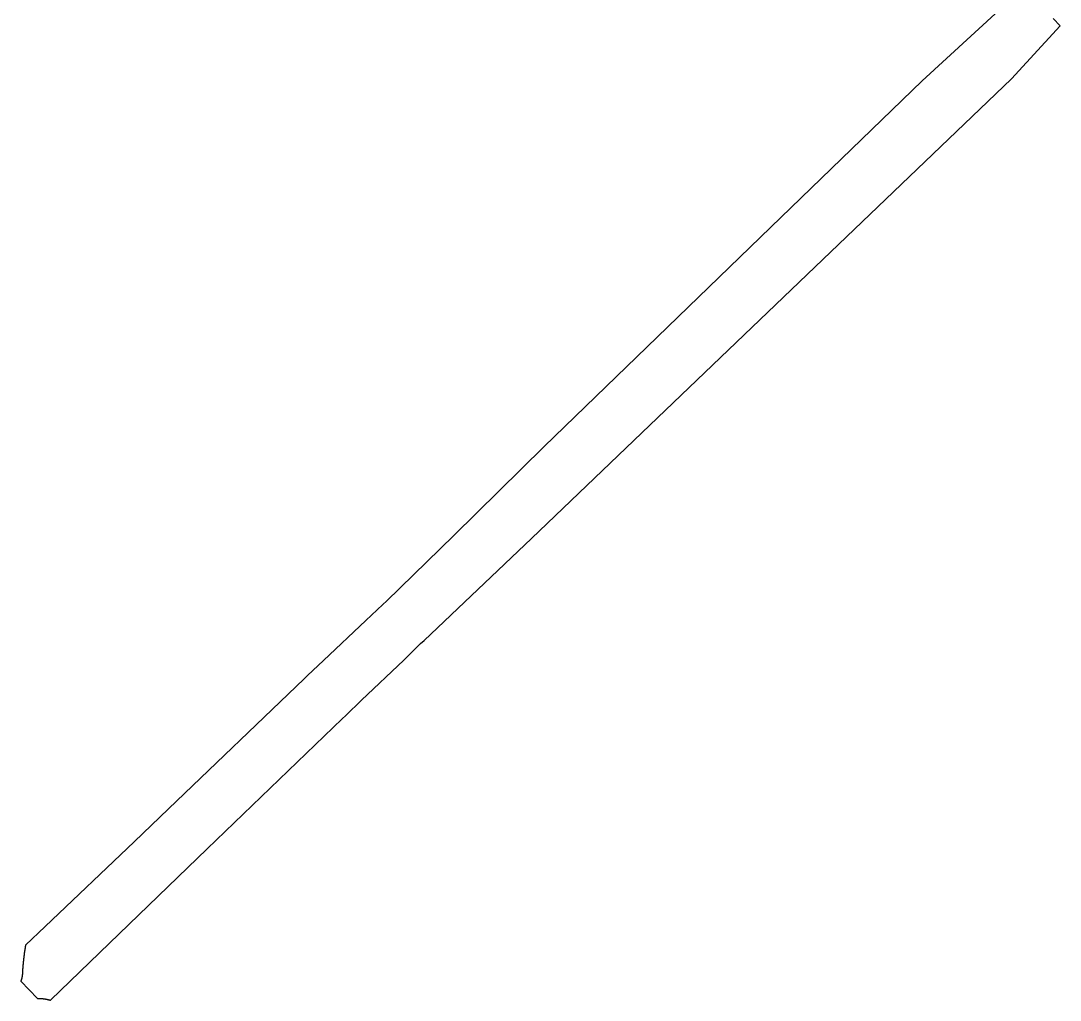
# Model space of a CAD drawing. Header units: metres. Extents: x -127 to 442, y -186 to 462.
# Drawn here: x -126.8 to -2.1, y -185.9 to -68.5 of the extents above; entities that cross this region are included whole.
import ezdxf

# ---------------------------------------------------------------- set-up
doc = ezdxf.new("R2010")
doc.units = ezdxf.units.M

msp = doc.modelspace()

# ---------------------------------------------------------------- linework, layer by layer
at = {"layer": 'water', "color": 5}
msp.add_lwpolyline([(-6.56, -64.52), (-18.68, -75.7), (-35.62, -92.08), (-64, -119.51), (-74.83, -130.2), (-82.92, -138.06), (-83.34, -138.46), (-85.37, -140.38), (-90.46, -145.18), (-92.37, -146.98), (-92.79, -147.38), (-109.05, -162.94), (-113.15, -166.88), (-123.83, -177.02), (-126.18, -179.27), (-126.18, -179.27), (-126.19, -179.3), (-126.19, -179.33), (-126.2, -179.37), (-126.2, -179.4), (-126.21, -179.43), (-126.21, -179.46), (-126.22, -179.5), (-126.22, -179.53), (-126.23, -179.56), (-126.23, -179.59), (-126.24, -179.62), (-126.24, -179.66), (-126.25, -179.69), (-126.25, -179.72), (-126.26, -179.75), (-126.26, -179.79), (-126.27, -179.82), (-126.27, -179.85), (-126.28, -179.88), (-126.28, -179.91), (-126.29, -179.95), (-126.29, -179.98), (-126.3, -180.01), (-126.3, -180.04), (-126.31, -180.08), (-126.31, -180.11), (-126.32, -180.14), (-126.32, -180.17), (-126.33, -180.21), (-126.33, -180.24), (-126.33, -180.27), (-126.34, -180.3), (-126.34, -180.34), (-126.35, -180.37), (-126.35, -180.4), (-126.36, -180.43), (-126.36, -180.46), (-126.36, -180.5), (-126.37, -180.53), (-126.37, -180.56), (-126.38, -180.59), (-126.38, -180.63), (-126.38, -180.66), (-126.39, -180.69), (-126.39, -180.72), (-126.4, -180.76), (-126.4, -180.79), (-126.4, -180.82), (-126.41, -180.85), (-126.41, -180.89), (-126.42, -180.92), (-126.42, -180.95), (-126.42, -180.98), (-126.43, -181.02), (-126.43, -181.05), (-126.43, -181.08), (-126.44, -181.11), (-126.44, -181.15), (-126.44, -181.18), (-126.45, -181.21), (-126.45, -181.24), (-126.45, -181.28), (-126.46, -181.31), (-126.46, -181.34), (-126.46, -181.37), (-126.47, -181.41), (-126.47, -181.44), (-126.47, -181.47), (-126.48, -181.5), (-126.48, -181.54), (-126.48, -181.57), (-126.48, -181.6), (-126.49, -181.63), (-126.49, -181.67), (-126.49, -181.7), (-126.5, -181.73), (-126.5, -181.76), (-126.5, -181.8), (-126.5, -181.83), (-126.51, -181.86), (-126.51, -181.89), (-126.51, -181.93), (-126.51, -181.96), (-126.52, -181.99), (-126.52, -182.02), (-126.52, -182.06), (-126.52, -182.09), (-126.53, -182.12), (-126.53, -182.15), (-126.53, -182.19), (-126.53, -182.22), (-126.54, -182.25), (-126.54, -182.28), (-126.54, -182.32), (-126.54, -182.35), (-126.54, -182.38), (-126.55, -182.41), (-126.55, -182.45), (-126.55, -182.48), (-126.55, -182.48), (-126.55, -182.49), (-126.55, -182.5), (-126.55, -182.51), (-126.55, -182.53), (-126.55, -182.54), (-126.55, -182.55), (-126.55, -182.56), (-126.55, -182.57), (-126.55, -182.58), (-126.55, -182.59), (-126.55, -182.61), (-126.55, -182.62), (-126.55, -182.63), (-126.55, -182.64), (-126.55, -182.65), (-126.55, -182.66), (-126.55, -182.67), (-126.55, -182.69), (-126.56, -182.7), (-126.56, -182.71), (-126.56, -182.72), (-126.56, -182.73), (-126.56, -182.74), (-126.56, -182.75), (-126.56, -182.76), (-126.56, -182.78), (-126.56, -182.79), (-126.56, -182.8), (-126.57, -182.81), (-126.57, -182.82), (-126.57, -182.83), (-126.57, -182.84), (-126.57, -182.86), (-126.57, -182.87), (-126.57, -182.88), (-126.57, -182.89), (-126.58, -182.9), (-126.58, -182.91), (-126.58, -182.92), (-126.58, -182.93), (-126.58, -182.95), (-126.58, -182.96), (-126.59, -182.97), (-126.59, -182.98), (-126.59, -182.99), (-126.59, -183), (-126.59, -183.01), (-126.59, -183.02), (-126.6, -183.04), (-126.6, -183.05), (-126.6, -183.06), (-126.6, -183.07), (-126.61, -183.08), (-126.61, -183.09), (-126.61, -183.1), (-126.61, -183.11), (-126.61, -183.13), (-126.62, -183.14), (-126.62, -183.15), (-126.62, -183.16), (-126.62, -183.17), (-126.63, -183.18), (-126.63, -183.19), (-126.63, -183.2), (-126.63, -183.21), (-126.64, -183.23), (-126.64, -183.24), (-126.64, -183.25), (-126.65, -183.26), (-126.65, -183.27), (-126.65, -183.28), (-126.66, -183.29), (-126.66, -183.3), (-126.66, -183.31), (-126.66, -183.32), (-126.67, -183.34), (-126.67, -183.35), (-126.67, -183.36), (-126.68, -183.37), (-126.68, -183.38), (-126.68, -183.39), (-126.69, -183.4), (-126.69, -183.41), (-126.69, -183.42), (-126.7, -183.43), (-126.7, -183.44), (-126.71, -183.46), (-126.71, -183.47), (-126.71, -183.48), (-126.72, -183.49), (-126.72, -183.5), (-126.72, -183.51), (-126.73, -183.52), (-126.73, -183.53), (-126.74, -183.54), (-126.74, -183.55), (-126.74, -183.56), (-126.75, -183.57), (-126.75, -183.58), (-126.75, -183.58), (-124.76, -185.65), (-124.76, -185.65), (-124.74, -185.65), (-124.72, -185.65), (-124.71, -185.65), (-124.69, -185.65), (-124.67, -185.65), (-124.66, -185.65), (-124.64, -185.65), (-124.63, -185.65), (-124.61, -185.65), (-124.59, -185.65), (-124.58, -185.65), (-124.56, -185.65), (-124.55, -185.65), (-124.53, -185.65), (-124.51, -185.65), (-124.5, -185.65), (-124.48, -185.65), (-124.46, -185.65), (-124.45, -185.65), (-124.43, -185.65), (-124.42, -185.66), (-124.4, -185.66), (-124.38, -185.66), (-124.37, -185.66), (-124.35, -185.66), (-124.34, -185.66), (-124.32, -185.66), (-124.3, -185.66), (-124.29, -185.66), (-124.27, -185.67), (-124.26, -185.67), (-124.24, -185.67), (-124.22, -185.67), (-124.21, -185.67), (-124.19, -185.67), (-124.18, -185.67), (-124.16, -185.68), (-124.14, -185.68), (-124.13, -185.68), (-124.11, -185.68), (-124.1, -185.68), (-124.08, -185.68), (-124.06, -185.69), (-124.05, -185.69), (-124.03, -185.69), (-124.02, -185.69), (-124, -185.7), (-123.98, -185.7), (-123.97, -185.7), (-123.95, -185.7), (-123.94, -185.7), (-123.92, -185.71), (-123.9, -185.71), (-123.89, -185.71), (-123.87, -185.71), (-123.86, -185.72), (-123.84, -185.72), (-123.82, -185.72), (-123.81, -185.72), (-123.79, -185.73), (-123.78, -185.73), (-123.76, -185.73), (-123.74, -185.74), (-123.73, -185.74), (-123.71, -185.74), (-123.7, -185.74), (-123.68, -185.75), (-123.67, -185.75), (-123.65, -185.75), (-123.63, -185.76), (-123.62, -185.76), (-123.6, -185.76), (-123.59, -185.77), (-123.57, -185.77), (-123.55, -185.77), (-123.54, -185.78), (-123.52, -185.78), (-123.51, -185.78), (-123.49, -185.79), (-123.48, -185.79), (-123.46, -185.8), (-123.44, -185.8), (-123.43, -185.8), (-123.41, -185.81), (-123.4, -185.81), (-123.38, -185.81), (-123.37, -185.82), (-123.35, -185.82), (-123.34, -185.83), (-123.32, -185.83), (-123.3, -185.83), (-123.29, -185.84), (-123.27, -185.84), (-123.26, -185.85), (-123.24, -185.85), (-123.23, -185.86), (-123.21, -185.86), (-123.2, -185.87), (-123.18, -185.87), (-123.18, -185.87), (-104.41, -167.74), (-88.21, -152.15), (-87.79, -151.75), (-85.89, -149.93), (-80.83, -145.11), (-78.85, -143.14), (-78.41, -142.75), (-65.53, -130.55), (-30.61, -97.11), (-7.97, -75.45), (-2.14, -69.12), (-3, -68.22)], dxfattribs=at)

doc.saveas('drawing.dxf')
